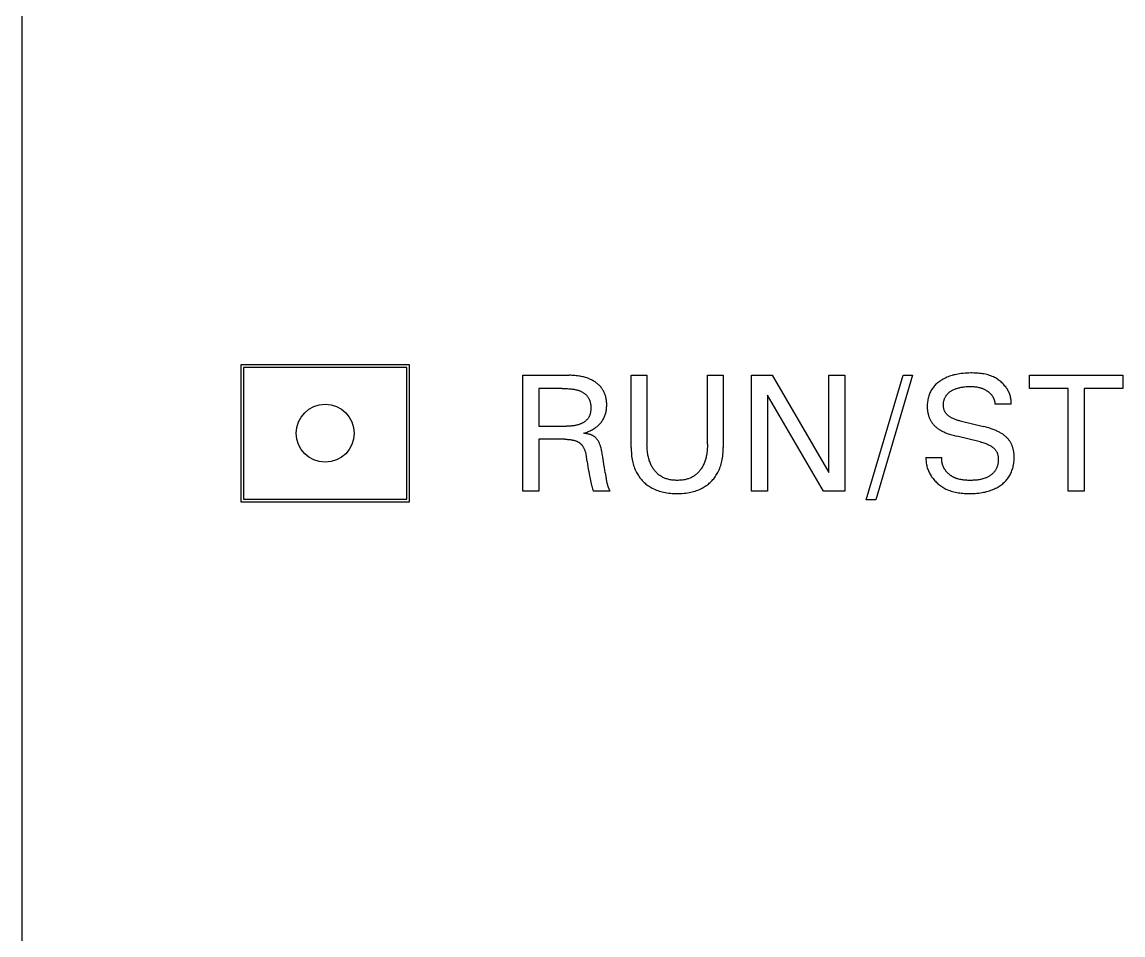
# Model space of a CAD drawing. Extents: x 0 to 420, y 0 to 297.
# Drawn here: x 158.8 to 179.68, y 199.18 to 216.51 of the extents above; entities that cross this region are included whole.
import ezdxf

# ---------------------------------------------------------------- set-up
doc = ezdxf.new("R2010")
doc.units = 0
doc.header["$LTSCALE"] = 23.1
doc.layers.add('10000_FRONT', color=7, linetype='CONTINUOUS')

msp = doc.modelspace()

# ---------------------------------------------------------------- linework, layer by layer
at = {"layer": '10000_FRONT', "color": 7, "linetype": 'CONTINUOUS'}
for p, q in [((158.8, 161), (158.8, 249)), ((162.95, 210), (162.95, 207.4)), ((166.15, 210), (162.95, 210)), ((163, 209.95), (163, 207.45)), ((166.1, 209.95), (163, 209.95)), ((166.1, 207.45), (166.1, 209.95)), ((166.15, 207.4), (166.15, 210)), ((168.3, 207.6), (168.3, 209.8)), ((168.3, 209.8), (169.176, 209.8)), ((169.203, 209.8), (169.176, 209.8)), ((169.231, 209.799), (169.203, 209.8)), ((169.258, 209.798), (169.231, 209.799)), ((169.285, 209.796), (169.258, 209.798)), ((169.312, 209.793), (169.285, 209.796)), ((169.339, 209.79), (169.312, 209.793)), ((169.366, 209.786), (169.339, 209.79)), ((169.387, 209.782), (169.366, 209.786)), ((169.408, 209.778), (169.387, 209.782)), ((169.429, 209.774), (169.408, 209.778)), ((169.449, 209.769), (169.429, 209.774)), ((169.47, 209.763), (169.449, 209.769)), ((169.49, 209.757), (169.47, 209.763)), ((169.51, 209.751), (169.49, 209.757)), ((169.53, 209.744), (169.51, 209.751)), ((169.549, 209.737), (169.53, 209.744)), ((169.566, 209.729), (169.549, 209.737)), ((169.584, 209.721), (169.566, 209.729)), ((169.602, 209.713), (169.584, 209.721)), ((169.619, 209.704), (169.602, 209.713)), ((169.636, 209.694), (169.619, 209.704)), ((169.653, 209.684), (169.636, 209.694)), ((169.669, 209.674), (169.653, 209.684)), ((169.683, 209.664), (169.669, 209.674)), ((169.696, 209.654), (169.683, 209.664)), ((170.353, 208.429), (170.353, 209.8)), ((170.353, 209.8), (170.654, 209.8)), ((170.654, 209.8), (170.654, 208.495)), ((171.8, 208.495), (171.8, 209.8)), ((171.8, 209.8), (172.1, 209.8)), ((172.1, 209.8), (172.1, 208.429)), ((172.639, 207.6), (172.639, 209.8)), ((172.639, 209.8), (173.031, 209.8)), ((173.031, 209.8), (174.105, 207.955)), ((174.105, 207.955), (174.105, 209.8)), ((174.105, 209.8), (174.404, 209.8)), ((174.404, 209.8), (174.404, 207.6)), ((174.814, 207.435), (175.514, 209.8)), ((175.692, 209.8), (174.992, 207.435)), ((175.514, 209.8), (175.692, 209.8)), ((176.177, 209.666), (176.16, 209.652)), ((176.194, 209.679), (176.177, 209.666)), ((176.212, 209.691), (176.194, 209.679)), ((176.23, 209.703), (176.212, 209.691)), ((176.252, 209.717), (176.23, 209.703)), ((176.274, 209.729), (176.252, 209.717)), ((176.297, 209.741), (176.274, 209.729)), ((176.32, 209.752), (176.297, 209.741)), ((176.343, 209.763), (176.32, 209.752)), ((176.367, 209.772), (176.343, 209.763)), ((176.391, 209.781), (176.367, 209.772)), ((176.417, 209.79), (176.391, 209.781)), ((176.444, 209.798), (176.417, 209.79)), ((176.47, 209.806), (176.444, 209.798)), ((176.497, 209.812), (176.47, 209.806)), ((176.525, 209.818), (176.497, 209.812)), ((176.552, 209.824), (176.525, 209.818)), ((176.579, 209.828), (176.552, 209.824)), ((176.615, 209.833), (176.579, 209.828)), ((176.651, 209.837), (176.615, 209.833)), ((176.687, 209.84), (176.651, 209.837)), ((176.723, 209.842), (176.687, 209.84)), ((176.76, 209.843), (176.723, 209.842)), ((176.796, 209.844), (176.76, 209.843)), ((176.824, 209.844), (176.796, 209.844)), ((176.852, 209.843), (176.824, 209.844)), ((176.879, 209.842), (176.852, 209.843)), ((176.907, 209.841), (176.879, 209.842)), ((176.935, 209.839), (176.907, 209.841)), ((176.963, 209.837), (176.935, 209.839)), ((176.99, 209.833), (176.963, 209.837)), ((177.018, 209.829), (176.99, 209.833)), ((177.045, 209.825), (177.018, 209.829)), ((177.072, 209.819), (177.045, 209.825)), ((177.099, 209.813), (177.072, 209.819)), ((177.125, 209.806), (177.099, 209.813)), ((177.152, 209.797), (177.125, 209.806)), ((177.178, 209.788), (177.152, 209.797)), ((177.203, 209.778), (177.178, 209.788)), ((177.223, 209.769), (177.203, 209.778)), ((177.242, 209.759), (177.223, 209.769)), ((177.261, 209.749), (177.242, 209.759)), ((177.28, 209.738), (177.261, 209.749)), ((177.299, 209.727), (177.28, 209.738)), ((177.317, 209.714), (177.299, 209.727)), ((177.335, 209.702), (177.317, 209.714)), ((177.352, 209.688), (177.335, 209.702)), ((177.369, 209.674), (177.352, 209.688)), ((177.385, 209.66), (177.369, 209.674)), ((177.401, 209.645), (177.385, 209.66)), ((177.906, 209.551), (177.906, 209.8)), ((177.906, 209.8), (179.682, 209.8)), ((179.682, 209.8), (179.682, 209.551)), ((168.601, 209.551), (168.601, 208.835)), ((169.045, 209.551), (168.601, 209.551)), ((169.045, 209.551), (169.071, 209.55)), ((169.071, 209.55), (169.096, 209.55)), ((169.096, 209.55), (169.122, 209.549)), ((169.122, 209.549), (169.147, 209.548)), ((169.147, 209.548), (169.173, 209.546)), ((169.173, 209.546), (169.198, 209.543)), ((169.198, 209.543), (169.216, 209.541)), ((169.216, 209.541), (169.234, 209.539)), ((169.234, 209.539), (169.252, 209.537)), ((169.252, 209.537), (169.27, 209.534)), ((169.27, 209.534), (169.288, 209.53)), ((169.288, 209.53), (169.306, 209.526)), ((169.306, 209.526), (169.323, 209.522)), ((169.323, 209.522), (169.336, 209.519)), ((169.336, 209.519), (169.348, 209.515)), ((169.348, 209.515), (169.36, 209.511)), ((169.36, 209.511), (169.372, 209.507)), ((169.372, 209.507), (169.384, 209.503)), ((169.384, 209.503), (169.396, 209.498)), ((169.396, 209.498), (169.408, 209.492)), ((169.408, 209.492), (169.419, 209.487)), ((169.419, 209.487), (169.429, 209.481)), ((169.429, 209.481), (169.439, 209.476)), ((169.439, 209.476), (169.448, 209.47)), ((169.448, 209.47), (169.457, 209.464)), ((169.457, 209.464), (169.466, 209.457)), ((169.466, 209.457), (169.475, 209.451)), ((169.475, 209.451), (169.483, 209.444)), ((169.71, 209.644), (169.696, 209.654)), ((169.723, 209.633), (169.71, 209.644)), ((169.735, 209.622), (169.723, 209.633)), ((169.747, 209.61), (169.735, 209.622)), ((169.759, 209.598), (169.747, 209.61)), ((169.771, 209.585), (169.759, 209.598)), ((169.782, 209.572), (169.771, 209.585)), ((169.792, 209.559), (169.782, 209.572)), ((169.802, 209.546), (169.792, 209.559)), ((169.811, 209.532), (169.802, 209.546)), ((169.819, 209.518), (169.811, 209.532)), ((169.828, 209.504), (169.819, 209.518)), ((169.835, 209.489), (169.828, 209.504)), ((169.842, 209.475), (169.835, 209.489)), ((169.849, 209.46), (169.842, 209.475)), ((169.855, 209.444), (169.849, 209.46)), ((176.013, 209.449), (176.005, 209.429)), ((176.021, 209.468), (176.013, 209.449)), ((176.03, 209.487), (176.021, 209.468)), ((176.04, 209.505), (176.03, 209.487)), ((176.05, 209.523), (176.04, 209.505)), ((176.061, 209.541), (176.05, 209.523)), ((176.073, 209.558), (176.061, 209.541)), ((176.085, 209.574), (176.073, 209.558)), ((176.099, 209.591), (176.085, 209.574)), ((176.113, 209.607), (176.099, 209.591)), ((176.129, 209.623), (176.113, 209.607)), ((176.144, 209.638), (176.129, 209.623)), ((176.16, 209.652), (176.144, 209.638)), ((176.352, 209.444), (176.36, 209.453)), ((176.36, 209.453), (176.369, 209.461)), ((176.369, 209.461), (176.378, 209.469)), ((176.378, 209.469), (176.387, 209.477)), ((176.387, 209.477), (176.397, 209.484)), ((176.397, 209.484), (176.407, 209.491)), ((176.407, 209.491), (176.417, 209.498)), ((176.417, 209.498), (176.427, 209.504)), ((176.427, 209.504), (176.438, 209.51)), ((176.438, 209.51), (176.448, 209.516)), ((176.448, 209.516), (176.462, 209.523)), ((176.462, 209.523), (176.476, 209.53)), ((176.476, 209.53), (176.49, 209.536)), ((176.49, 209.536), (176.504, 209.541)), ((176.504, 209.541), (176.518, 209.547)), ((176.518, 209.547), (176.533, 209.552)), ((176.533, 209.552), (176.547, 209.556)), ((176.547, 209.556), (176.563, 209.561)), ((176.563, 209.561), (176.58, 209.565)), ((176.58, 209.565), (176.596, 209.569)), ((176.596, 209.569), (176.613, 209.572)), ((176.613, 209.572), (176.63, 209.575)), ((176.63, 209.575), (176.646, 209.578)), ((176.646, 209.578), (176.663, 209.58)), ((176.663, 209.58), (176.685, 209.583)), ((176.685, 209.583), (176.707, 209.585)), ((176.707, 209.585), (176.729, 209.586)), ((176.729, 209.586), (176.752, 209.587)), ((176.752, 209.587), (176.774, 209.588)), ((176.774, 209.588), (176.796, 209.588)), ((176.796, 209.588), (176.815, 209.588)), ((176.815, 209.588), (176.834, 209.587)), ((176.834, 209.587), (176.852, 209.586)), ((176.852, 209.586), (176.871, 209.584)), ((176.871, 209.584), (176.89, 209.582)), ((176.89, 209.582), (176.909, 209.579)), ((176.909, 209.579), (176.929, 209.575)), ((176.929, 209.575), (176.95, 209.571)), ((176.95, 209.571), (176.96, 209.568)), ((176.96, 209.568), (176.97, 209.566)), ((176.97, 209.566), (176.98, 209.563)), ((176.98, 209.563), (176.99, 209.559)), ((176.99, 209.559), (177, 209.556)), ((177, 209.556), (177.009, 209.553)), ((177.009, 209.553), (177.019, 209.549)), ((177.019, 209.549), (177.028, 209.545)), ((177.028, 209.545), (177.037, 209.541)), ((177.037, 209.541), (177.046, 209.537)), ((177.046, 209.537), (177.055, 209.533)), ((177.055, 209.533), (177.064, 209.528)), ((177.064, 209.528), (177.073, 209.524)), ((177.073, 209.524), (177.081, 209.519)), ((177.081, 209.519), (177.09, 209.514)), ((177.09, 209.514), (177.098, 209.508)), ((177.098, 209.508), (177.105, 209.504)), ((177.105, 209.504), (177.112, 209.499)), ((177.112, 209.499), (177.119, 209.494)), ((177.119, 209.494), (177.126, 209.49)), ((177.126, 209.49), (177.132, 209.484)), ((177.132, 209.484), (177.139, 209.479)), ((177.139, 209.479), (177.145, 209.474)), ((177.145, 209.474), (177.151, 209.468)), ((177.151, 209.468), (177.157, 209.463)), ((177.157, 209.463), (177.163, 209.457)), ((177.163, 209.457), (177.169, 209.451)), ((177.169, 209.451), (177.175, 209.445)), ((177.416, 209.629), (177.401, 209.645)), ((177.43, 209.613), (177.416, 209.629)), ((177.444, 209.597), (177.43, 209.613)), ((177.458, 209.58), (177.444, 209.597)), ((177.469, 209.565), (177.458, 209.58)), ((177.479, 209.55), (177.469, 209.565)), ((177.489, 209.534), (177.479, 209.55)), ((177.498, 209.518), (177.489, 209.534)), ((177.506, 209.502), (177.498, 209.518)), ((177.514, 209.486), (177.506, 209.502)), ((177.522, 209.469), (177.514, 209.486)), ((177.529, 209.452), (177.522, 209.469)), ((177.535, 209.435), (177.529, 209.452)), ((178.644, 209.551), (177.906, 209.551)), ((178.644, 207.6), (178.644, 209.551)), ((178.945, 209.551), (178.945, 207.6)), ((179.682, 209.551), (178.945, 209.551)), ((169.483, 209.444), (169.491, 209.436)), ((169.491, 209.436), (169.499, 209.429)), ((169.499, 209.429), (169.507, 209.421)), ((169.507, 209.421), (169.514, 209.412)), ((169.514, 209.412), (169.521, 209.404)), ((169.521, 209.404), (169.527, 209.395)), ((169.527, 209.395), (169.533, 209.386)), ((169.533, 209.386), (169.539, 209.377)), ((169.539, 209.377), (169.545, 209.368)), ((169.545, 209.368), (169.55, 209.358)), ((169.55, 209.358), (169.555, 209.349)), ((169.555, 209.349), (169.559, 209.339)), ((169.559, 209.339), (169.563, 209.329)), ((169.563, 209.329), (169.567, 209.319)), ((169.567, 209.319), (169.571, 209.309)), ((169.571, 209.309), (169.574, 209.297)), ((169.574, 209.297), (169.577, 209.285)), ((169.577, 209.285), (169.58, 209.273)), ((169.58, 209.273), (169.583, 209.261)), ((169.583, 209.261), (169.585, 209.249)), ((169.585, 209.249), (169.586, 209.237)), ((169.861, 209.429), (169.855, 209.444)), ((169.866, 209.413), (169.861, 209.429)), ((169.871, 209.396), (169.866, 209.413)), ((169.875, 209.378), (169.871, 209.396)), ((169.879, 209.361), (169.875, 209.378)), ((169.882, 209.343), (169.879, 209.361)), ((169.885, 209.325), (169.882, 209.343)), ((169.887, 209.308), (169.885, 209.325)), ((169.888, 209.29), (169.887, 209.308)), ((169.89, 209.272), (169.888, 209.29)), ((169.89, 209.254), (169.89, 209.272)), ((169.89, 209.236), (169.89, 209.254)), ((172.939, 209.424), (172.939, 207.6)), ((174, 207.6), (172.939, 209.424)), ((175.971, 209.254), (175.97, 209.232)), ((175.972, 209.277), (175.971, 209.254)), ((175.975, 209.299), (175.972, 209.277)), ((175.978, 209.322), (175.975, 209.299)), ((175.982, 209.344), (175.978, 209.322)), ((175.987, 209.366), (175.982, 209.344)), ((175.992, 209.388), (175.987, 209.366)), ((175.999, 209.41), (175.992, 209.388)), ((176.005, 209.429), (175.999, 209.41)), ((176.275, 209.253), (176.276, 209.264)), ((176.275, 209.242), (176.275, 209.253)), ((176.275, 209.231), (176.275, 209.242)), ((176.276, 209.264), (176.277, 209.275)), ((176.277, 209.275), (176.278, 209.286)), ((176.278, 209.286), (176.28, 209.297)), ((176.28, 209.297), (176.282, 209.307)), ((176.282, 209.307), (176.285, 209.318)), ((176.285, 209.318), (176.288, 209.328)), ((176.288, 209.328), (176.291, 209.339)), ((176.291, 209.339), (176.294, 209.349)), ((176.294, 209.349), (176.299, 209.36)), ((176.299, 209.36), (176.303, 209.37)), ((176.303, 209.37), (176.308, 209.38)), ((176.308, 209.38), (176.313, 209.39)), ((176.313, 209.39), (176.319, 209.4)), ((176.319, 209.4), (176.325, 209.409)), ((176.325, 209.409), (176.331, 209.418)), ((176.331, 209.418), (176.338, 209.427)), ((176.338, 209.427), (176.345, 209.436)), ((176.345, 209.436), (176.352, 209.444)), ((177.175, 209.445), (177.18, 209.439)), ((177.18, 209.439), (177.185, 209.433)), ((177.185, 209.433), (177.19, 209.427)), ((177.19, 209.427), (177.195, 209.42)), ((177.195, 209.42), (177.199, 209.414)), ((177.199, 209.414), (177.203, 209.408)), ((177.203, 209.408), (177.208, 209.401)), ((177.208, 209.401), (177.212, 209.394)), ((177.212, 209.394), (177.216, 209.388)), ((177.216, 209.388), (177.219, 209.381)), ((177.219, 209.381), (177.223, 209.374)), ((177.223, 209.374), (177.226, 209.367)), ((177.226, 209.367), (177.229, 209.36)), ((177.229, 209.36), (177.232, 209.353)), ((177.232, 209.353), (177.235, 209.345)), ((177.235, 209.345), (177.237, 209.338)), ((177.237, 209.338), (177.24, 209.331)), ((177.24, 209.331), (177.242, 209.324)), ((177.242, 209.324), (177.244, 209.317)), ((177.244, 209.317), (177.246, 209.309)), ((177.246, 209.309), (177.248, 209.302)), ((177.248, 209.302), (177.249, 209.295)), ((177.249, 209.295), (177.251, 209.287)), ((177.251, 209.287), (177.252, 209.28)), ((177.252, 209.28), (177.253, 209.272)), ((177.253, 209.272), (177.253, 209.265)), ((177.253, 209.265), (177.254, 209.257)), ((177.254, 209.257), (177.254, 209.25)), ((177.56, 209.25), (177.254, 209.25)), ((177.541, 209.418), (177.535, 209.435)), ((177.546, 209.4), (177.541, 209.418)), ((177.55, 209.382), (177.546, 209.4)), ((177.554, 209.364), (177.55, 209.382)), ((177.557, 209.345), (177.554, 209.364)), ((177.559, 209.326), (177.557, 209.345)), ((177.56, 209.308), (177.559, 209.326)), ((177.561, 209.288), (177.56, 209.308)), ((177.56, 209.25), (177.561, 209.269)), ((177.561, 209.269), (177.561, 209.288)), ((169.563, 209.034), (169.559, 209.024)), ((169.567, 209.044), (169.563, 209.034)), ((169.571, 209.054), (169.567, 209.044)), ((169.574, 209.065), (169.571, 209.054)), ((169.577, 209.075), (169.574, 209.065)), ((169.58, 209.086), (169.577, 209.075)), ((169.582, 209.097), (169.58, 209.086)), ((169.584, 209.108), (169.582, 209.097)), ((169.585, 209.119), (169.584, 209.108)), ((169.587, 209.13), (169.585, 209.119)), ((169.586, 209.237), (169.588, 209.224)), ((169.588, 209.141), (169.587, 209.13)), ((169.588, 209.224), (169.589, 209.212)), ((169.589, 209.153), (169.588, 209.141)), ((169.589, 209.212), (169.589, 209.2)), ((169.589, 209.2), (169.589, 209.187)), ((169.589, 209.187), (169.589, 209.175)), ((169.589, 209.175), (169.589, 209.164)), ((169.589, 209.164), (169.589, 209.153)), ((169.85, 209.019), (169.857, 209.036)), ((169.857, 209.036), (169.862, 209.052)), ((169.862, 209.052), (169.868, 209.069)), ((169.868, 209.069), (169.873, 209.087)), ((169.873, 209.087), (169.877, 209.105)), ((169.877, 209.105), (169.881, 209.123)), ((169.881, 209.123), (169.884, 209.142)), ((169.884, 209.142), (169.886, 209.161)), ((169.886, 209.161), (169.888, 209.179)), ((169.888, 209.179), (169.889, 209.198)), ((169.889, 209.198), (169.89, 209.217)), ((169.89, 209.217), (169.89, 209.236)), ((175.97, 209.232), (175.97, 209.209)), ((175.97, 209.209), (175.97, 209.194)), ((175.97, 209.194), (175.97, 209.178)), ((175.97, 209.178), (175.971, 209.163)), ((175.971, 209.163), (175.972, 209.147)), ((175.972, 209.147), (175.974, 209.132)), ((175.974, 209.132), (175.976, 209.116)), ((175.976, 209.116), (175.978, 209.101)), ((175.978, 209.101), (175.981, 209.086)), ((175.981, 209.086), (175.984, 209.071)), ((175.984, 209.071), (175.988, 209.056)), ((175.988, 209.056), (175.991, 209.043)), ((175.991, 209.043), (175.995, 209.031)), ((175.995, 209.031), (175.999, 209.019)), ((176.276, 209.22), (176.275, 209.231)), ((176.276, 209.21), (176.276, 209.22)), ((176.278, 209.199), (176.276, 209.21)), ((176.279, 209.188), (176.278, 209.199)), ((176.281, 209.178), (176.279, 209.188)), ((176.283, 209.168), (176.281, 209.178)), ((176.286, 209.157), (176.283, 209.168)), ((176.289, 209.147), (176.286, 209.157)), ((176.293, 209.137), (176.289, 209.147)), ((176.296, 209.127), (176.293, 209.137)), ((176.301, 209.118), (176.296, 209.127)), ((176.305, 209.109), (176.301, 209.118)), ((176.311, 209.099), (176.305, 209.109)), ((176.316, 209.091), (176.311, 209.099)), ((176.322, 209.082), (176.316, 209.091)), ((176.328, 209.074), (176.322, 209.082)), ((176.335, 209.066), (176.328, 209.074)), ((176.342, 209.058), (176.335, 209.066)), ((176.349, 209.051), (176.342, 209.058)), ((176.357, 209.044), (176.349, 209.051)), ((176.365, 209.037), (176.357, 209.044)), ((176.373, 209.03), (176.365, 209.037)), ((176.381, 209.024), (176.373, 209.03)), ((168.601, 208.835), (169.125, 208.835)), ((169.141, 208.835), (169.125, 208.835)), ((169.157, 208.835), (169.141, 208.835)), ((169.174, 208.836), (169.157, 208.835)), ((169.19, 208.836), (169.174, 208.836)), ((169.207, 208.837), (169.19, 208.836)), ((169.223, 208.838), (169.207, 208.837)), ((169.239, 208.84), (169.223, 208.838)), ((169.255, 208.842), (169.239, 208.84)), ((169.272, 208.844), (169.255, 208.842)), ((169.288, 208.847), (169.272, 208.844)), ((169.304, 208.85), (169.288, 208.847)), ((169.32, 208.853), (169.304, 208.85)), ((169.336, 208.857), (169.32, 208.853)), ((169.352, 208.862), (169.336, 208.857)), ((169.367, 208.867), (169.352, 208.862)), ((169.383, 208.873), (169.367, 208.867)), ((169.393, 208.877), (169.383, 208.873)), ((169.403, 208.881), (169.393, 208.877)), ((169.413, 208.886), (169.403, 208.881)), ((169.423, 208.89), (169.413, 208.886)), ((169.433, 208.895), (169.423, 208.89)), ((169.442, 208.901), (169.433, 208.895)), ((169.452, 208.906), (169.442, 208.901)), ((169.461, 208.912), (169.452, 208.906)), ((169.47, 208.918), (169.461, 208.912)), ((169.478, 208.925), (169.47, 208.918)), ((169.487, 208.932), (169.478, 208.925)), ((169.495, 208.939), (169.487, 208.932)), ((169.503, 208.946), (169.495, 208.939)), ((169.511, 208.953), (169.503, 208.946)), ((169.518, 208.961), (169.511, 208.953)), ((169.525, 208.969), (169.518, 208.961)), ((169.532, 208.977), (169.525, 208.969)), ((169.538, 208.986), (169.532, 208.977)), ((169.544, 208.995), (169.538, 208.986)), ((169.549, 209.004), (169.544, 208.995)), ((169.554, 209.014), (169.549, 209.004)), ((169.559, 209.024), (169.554, 209.014)), ((169.686, 208.813), (169.7, 208.824)), ((169.7, 208.824), (169.714, 208.836)), ((169.714, 208.836), (169.728, 208.847)), ((169.728, 208.847), (169.741, 208.86)), ((169.741, 208.86), (169.754, 208.873)), ((169.754, 208.873), (169.766, 208.886)), ((169.766, 208.886), (169.778, 208.899)), ((169.778, 208.899), (169.789, 208.913)), ((169.789, 208.913), (169.8, 208.928)), ((169.8, 208.928), (169.809, 208.942)), ((169.809, 208.942), (169.819, 208.957)), ((169.819, 208.957), (169.827, 208.972)), ((169.827, 208.972), (169.836, 208.988)), ((169.836, 208.988), (169.843, 209.003)), ((169.843, 209.003), (169.85, 209.019)), ((175.999, 209.019), (176.003, 209.007)), ((176.003, 209.007), (176.007, 208.995)), ((176.007, 208.995), (176.012, 208.983)), ((176.012, 208.983), (176.018, 208.971)), ((176.018, 208.971), (176.023, 208.959)), ((176.023, 208.959), (176.029, 208.948)), ((176.029, 208.948), (176.035, 208.937)), ((176.035, 208.937), (176.042, 208.926)), ((176.042, 208.926), (176.048, 208.915)), ((176.048, 208.915), (176.056, 208.904)), ((176.056, 208.904), (176.063, 208.894)), ((176.063, 208.894), (176.071, 208.884)), ((176.071, 208.884), (176.079, 208.874)), ((176.079, 208.874), (176.087, 208.864)), ((176.087, 208.864), (176.095, 208.855)), ((176.095, 208.855), (176.104, 208.845)), ((176.104, 208.845), (176.113, 208.836)), ((176.113, 208.836), (176.122, 208.828)), ((176.122, 208.828), (176.132, 208.819)), ((176.39, 209.017), (176.381, 209.024)), ((176.399, 209.011), (176.39, 209.017)), ((176.408, 209.006), (176.399, 209.011)), ((176.417, 209), (176.408, 209.006)), ((176.43, 208.992), (176.417, 209)), ((176.444, 208.985), (176.43, 208.992)), ((176.459, 208.978), (176.444, 208.985)), ((176.473, 208.972), (176.459, 208.978)), ((176.488, 208.965), (176.473, 208.972)), ((176.503, 208.96), (176.488, 208.965)), ((176.517, 208.955), (176.503, 208.96)), ((176.532, 208.95), (176.517, 208.955)), ((176.548, 208.945), (176.532, 208.95)), ((176.563, 208.941), (176.548, 208.945)), ((176.578, 208.937), (176.563, 208.941)), ((176.593, 208.933), (176.578, 208.937)), ((176.593, 208.933), (177.036, 208.827)), ((177.06, 208.821), (177.036, 208.827)), ((177.085, 208.815), (177.06, 208.821)), ((169.455, 208.701), (169.477, 208.707)), ((169.473, 208.698), (169.455, 208.701)), ((169.491, 208.696), (169.473, 208.698)), ((169.477, 208.707), (169.498, 208.715)), ((169.509, 208.692), (169.491, 208.696)), ((169.498, 208.715), (169.519, 208.722)), ((169.527, 208.689), (169.509, 208.692)), ((169.519, 208.722), (169.54, 208.731)), ((169.545, 208.685), (169.527, 208.689)), ((169.54, 208.731), (169.56, 208.739)), ((169.557, 208.681), (169.545, 208.685)), ((169.569, 208.678), (169.557, 208.681)), ((169.56, 208.739), (169.579, 208.748)), ((169.581, 208.674), (169.569, 208.678)), ((169.579, 208.748), (169.598, 208.758)), ((169.593, 208.669), (169.581, 208.674)), ((169.605, 208.664), (169.593, 208.669)), ((169.598, 208.758), (169.617, 208.768)), ((169.617, 208.659), (169.605, 208.664)), ((169.617, 208.768), (169.635, 208.778)), ((169.625, 208.655), (169.617, 208.659)), ((169.633, 208.651), (169.625, 208.655)), ((169.642, 208.646), (169.633, 208.651)), ((169.635, 208.778), (169.652, 208.789)), ((169.65, 208.641), (169.642, 208.646)), ((169.657, 208.636), (169.65, 208.641)), ((169.652, 208.789), (169.669, 208.801)), ((169.665, 208.63), (169.657, 208.636)), ((169.672, 208.624), (169.665, 208.63)), ((169.669, 208.801), (169.686, 208.813)), ((169.679, 208.618), (169.672, 208.624)), ((169.686, 208.611), (169.679, 208.618)), ((169.693, 208.604), (169.686, 208.611)), ((176.132, 208.819), (176.142, 208.81)), ((176.142, 208.81), (176.153, 208.802)), ((176.153, 208.802), (176.164, 208.794)), ((176.164, 208.794), (176.175, 208.786)), ((176.175, 208.786), (176.187, 208.778)), ((176.187, 208.778), (176.198, 208.771)), ((176.198, 208.771), (176.21, 208.763)), ((176.21, 208.763), (176.222, 208.757)), ((176.222, 208.757), (176.234, 208.75)), ((176.234, 208.75), (176.25, 208.741)), ((176.25, 208.741), (176.266, 208.733)), ((176.266, 208.733), (176.282, 208.725)), ((176.282, 208.725), (176.299, 208.718)), ((176.299, 208.718), (176.315, 208.711)), ((176.315, 208.711), (176.332, 208.704)), ((176.332, 208.704), (176.349, 208.697)), ((176.349, 208.697), (176.366, 208.691)), ((176.366, 208.691), (176.389, 208.683)), ((176.389, 208.683), (176.412, 208.675)), ((176.412, 208.675), (176.435, 208.668)), ((176.435, 208.668), (176.458, 208.661)), ((176.458, 208.661), (176.481, 208.655)), ((176.481, 208.655), (176.504, 208.649)), ((176.504, 208.649), (176.528, 208.643)), ((176.971, 208.537), (176.528, 208.643)), ((177.109, 208.808), (177.085, 208.815)), ((177.133, 208.801), (177.109, 208.808)), ((177.157, 208.794), (177.133, 208.801)), ((177.181, 208.786), (177.157, 208.794)), ((177.204, 208.778), (177.181, 208.786)), ((177.222, 208.772), (177.204, 208.778)), ((177.239, 208.765), (177.222, 208.772)), ((177.257, 208.758), (177.239, 208.765)), ((177.274, 208.751), (177.257, 208.758)), ((177.291, 208.743), (177.274, 208.751)), ((177.308, 208.735), (177.291, 208.743)), ((177.324, 208.727), (177.308, 208.735)), ((177.341, 208.718), (177.324, 208.727)), ((177.353, 208.711), (177.341, 208.718)), ((177.366, 208.704), (177.353, 208.711)), ((177.378, 208.697), (177.366, 208.704)), ((177.389, 208.69), (177.378, 208.697)), ((177.401, 208.682), (177.389, 208.69)), ((177.413, 208.674), (177.401, 208.682)), ((177.424, 208.665), (177.413, 208.674)), ((177.435, 208.657), (177.424, 208.665)), ((177.446, 208.648), (177.435, 208.657)), ((177.456, 208.639), (177.446, 208.648)), ((177.466, 208.63), (177.456, 208.639)), ((177.475, 208.621), (177.466, 208.63)), ((177.485, 208.612), (177.475, 208.621)), ((177.494, 208.602), (177.485, 208.612)), ((168.601, 208.585), (168.601, 207.6)), ((169.097, 208.585), (168.601, 208.585)), ((169.097, 208.585), (169.11, 208.585)), ((169.11, 208.585), (169.123, 208.585)), ((169.123, 208.585), (169.135, 208.585)), ((169.135, 208.585), (169.148, 208.584)), ((169.148, 208.584), (169.161, 208.583)), ((169.161, 208.583), (169.174, 208.582)), ((169.174, 208.582), (169.187, 208.581)), ((169.187, 208.581), (169.2, 208.579)), ((169.2, 208.579), (169.213, 208.578)), ((169.213, 208.578), (169.223, 208.576)), ((169.223, 208.576), (169.234, 208.574)), ((169.234, 208.574), (169.244, 208.572)), ((169.244, 208.572), (169.255, 208.57)), ((169.255, 208.57), (169.266, 208.567)), ((169.266, 208.567), (169.276, 208.564)), ((169.276, 208.564), (169.286, 208.561)), ((169.286, 208.561), (169.297, 208.558)), ((169.297, 208.558), (169.307, 208.554)), ((169.307, 208.554), (169.314, 208.551)), ((169.314, 208.551), (169.322, 208.548)), ((169.322, 208.548), (169.33, 208.545)), ((169.33, 208.545), (169.337, 208.541)), ((169.337, 208.541), (169.344, 208.537)), ((169.344, 208.537), (169.352, 208.533)), ((169.352, 208.533), (169.359, 208.529)), ((169.359, 208.529), (169.366, 208.525)), ((169.366, 208.525), (169.372, 208.52)), ((169.372, 208.52), (169.379, 208.515)), ((169.379, 208.515), (169.385, 208.51)), ((169.385, 208.51), (169.391, 208.505)), ((169.391, 208.505), (169.396, 208.5)), ((169.396, 208.5), (169.402, 208.495)), ((169.402, 208.495), (169.407, 208.489)), ((169.407, 208.489), (169.412, 208.484)), ((169.412, 208.484), (169.417, 208.478)), ((169.417, 208.478), (169.422, 208.472)), ((169.422, 208.472), (169.427, 208.466)), ((169.427, 208.466), (169.431, 208.459)), ((169.431, 208.459), (169.436, 208.453)), ((169.436, 208.453), (169.441, 208.445)), ((169.441, 208.445), (169.446, 208.437)), ((169.446, 208.437), (169.451, 208.428)), ((169.451, 208.428), (169.455, 208.42)), ((169.455, 208.42), (169.459, 208.411)), ((169.459, 208.411), (169.463, 208.402)), ((169.699, 208.597), (169.693, 208.604)), ((169.705, 208.589), (169.699, 208.597)), ((169.711, 208.582), (169.705, 208.589)), ((169.717, 208.574), (169.711, 208.582)), ((169.722, 208.565), (169.717, 208.574)), ((169.727, 208.557), (169.722, 208.565)), ((169.732, 208.549), (169.727, 208.557)), ((169.739, 208.537), (169.732, 208.549)), ((169.745, 208.525), (169.739, 208.537)), ((169.751, 208.512), (169.745, 208.525)), ((169.756, 208.5), (169.751, 208.512)), ((169.761, 208.487), (169.756, 208.5)), ((169.766, 208.475), (169.761, 208.487)), ((169.77, 208.462), (169.766, 208.475)), ((169.774, 208.449), (169.77, 208.462)), ((169.778, 208.436), (169.774, 208.449)), ((169.784, 208.415), (169.778, 208.436)), ((169.789, 208.394), (169.784, 208.415)), ((170.353, 208.429), (170.354, 208.397)), ((170.655, 208.468), (170.654, 208.495)), ((170.655, 208.441), (170.655, 208.468)), ((170.657, 208.413), (170.655, 208.441)), ((170.659, 208.386), (170.657, 208.413)), ((171.798, 208.413), (171.796, 208.386)), ((171.799, 208.44), (171.798, 208.413)), ((171.8, 208.468), (171.799, 208.44)), ((171.8, 208.495), (171.8, 208.468)), ((172.099, 208.397), (172.1, 208.429)), ((176.971, 208.537), (176.989, 208.533)), ((176.989, 208.533), (177.007, 208.528)), ((177.007, 208.528), (177.025, 208.523)), ((177.025, 208.523), (177.043, 208.517)), ((177.043, 208.517), (177.06, 208.511)), ((177.06, 208.511), (177.078, 208.505)), ((177.078, 208.505), (177.095, 208.498)), ((177.095, 208.498), (177.112, 208.491)), ((177.112, 208.491), (177.129, 208.483)), ((177.129, 208.483), (177.146, 208.475)), ((177.146, 208.475), (177.163, 208.466)), ((177.163, 208.466), (177.173, 208.459)), ((177.173, 208.459), (177.184, 208.453)), ((177.184, 208.453), (177.194, 208.446)), ((177.194, 208.446), (177.204, 208.439)), ((177.204, 208.439), (177.214, 208.432)), ((177.214, 208.432), (177.223, 208.424)), ((177.223, 208.424), (177.232, 208.416)), ((177.232, 208.416), (177.241, 208.408)), ((177.241, 208.408), (177.249, 208.399)), ((177.502, 208.592), (177.494, 208.602)), ((177.511, 208.582), (177.502, 208.592)), ((177.519, 208.571), (177.511, 208.582)), ((177.527, 208.561), (177.519, 208.571)), ((177.534, 208.55), (177.527, 208.561)), ((177.541, 208.539), (177.534, 208.55)), ((177.548, 208.528), (177.541, 208.539)), ((177.555, 208.516), (177.548, 208.528)), ((177.561, 208.505), (177.555, 208.516)), ((177.567, 208.493), (177.561, 208.505)), ((177.572, 208.481), (177.567, 208.493)), ((177.578, 208.469), (177.572, 208.481)), ((177.583, 208.456), (177.578, 208.469)), ((177.587, 208.444), (177.583, 208.456)), ((177.591, 208.431), (177.587, 208.444)), ((177.595, 208.419), (177.591, 208.431)), ((177.599, 208.406), (177.595, 208.419)), ((177.602, 208.392), (177.599, 208.406)), ((169.463, 208.402), (169.467, 208.393)), ((169.467, 208.393), (169.471, 208.384)), ((169.471, 208.384), (169.474, 208.375)), ((169.474, 208.375), (169.477, 208.366)), ((169.477, 208.366), (169.481, 208.354)), ((169.481, 208.354), (169.485, 208.342)), ((169.485, 208.342), (169.488, 208.33)), ((169.488, 208.33), (169.492, 208.317)), ((169.492, 208.317), (169.494, 208.305)), ((169.494, 208.305), (169.497, 208.292)), ((169.497, 208.292), (169.499, 208.28)), ((169.499, 208.28), (169.502, 208.267)), ((169.502, 208.267), (169.504, 208.255)), ((169.518, 208.163), (169.504, 208.255)), ((169.794, 208.372), (169.789, 208.394)), ((169.798, 208.351), (169.794, 208.372)), ((169.802, 208.329), (169.798, 208.351)), ((169.806, 208.308), (169.802, 208.329)), ((169.809, 208.286), (169.806, 208.308)), ((169.816, 208.245), (169.809, 208.286)), ((169.828, 208.162), (169.816, 208.245)), ((170.354, 208.397), (170.355, 208.365)), ((170.355, 208.365), (170.357, 208.333)), ((170.357, 208.333), (170.359, 208.301)), ((170.359, 208.301), (170.363, 208.268)), ((170.363, 208.268), (170.367, 208.236)), ((170.367, 208.236), (170.373, 208.205)), ((170.373, 208.205), (170.379, 208.173)), ((170.661, 208.359), (170.659, 208.386)), ((170.665, 208.332), (170.661, 208.359)), ((170.669, 208.305), (170.665, 208.332)), ((170.673, 208.285), (170.669, 208.305)), ((170.677, 208.264), (170.673, 208.285)), ((170.681, 208.244), (170.677, 208.264)), ((170.686, 208.223), (170.681, 208.244)), ((170.692, 208.203), (170.686, 208.223)), ((170.698, 208.183), (170.692, 208.203)), ((171.763, 208.202), (171.757, 208.182)), ((171.769, 208.223), (171.763, 208.202)), ((171.774, 208.243), (171.769, 208.223)), ((171.778, 208.263), (171.774, 208.243)), ((171.782, 208.284), (171.778, 208.263)), ((171.786, 208.305), (171.782, 208.284)), ((171.79, 208.332), (171.786, 208.305)), ((171.793, 208.359), (171.79, 208.332)), ((171.796, 208.386), (171.793, 208.359)), ((172.074, 208.173), (172.081, 208.205)), ((172.081, 208.205), (172.086, 208.236)), ((172.086, 208.236), (172.09, 208.268)), ((172.09, 208.268), (172.094, 208.301)), ((172.094, 208.301), (172.096, 208.333)), ((172.096, 208.333), (172.098, 208.365)), ((172.098, 208.365), (172.099, 208.397)), ((175.945, 208.238), (175.944, 208.216)), ((175.944, 208.216), (175.945, 208.194)), ((175.945, 208.238), (176.247, 208.238)), ((175.945, 208.194), (175.946, 208.173)), ((176.245, 208.211), (176.246, 208.22)), ((176.245, 208.202), (176.245, 208.211)), ((176.245, 208.194), (176.245, 208.202)), ((176.246, 208.185), (176.245, 208.194)), ((176.246, 208.229), (176.247, 208.238)), ((176.246, 208.22), (176.246, 208.229)), ((177.249, 208.399), (177.257, 208.39)), ((177.257, 208.39), (177.265, 208.381)), ((177.265, 208.381), (177.272, 208.371)), ((177.272, 208.371), (177.278, 208.361)), ((177.278, 208.361), (177.284, 208.352)), ((177.284, 208.352), (177.289, 208.342)), ((177.289, 208.342), (177.293, 208.332)), ((177.293, 208.332), (177.297, 208.322)), ((177.297, 208.322), (177.301, 208.311)), ((177.301, 208.311), (177.304, 208.301)), ((177.304, 208.301), (177.307, 208.29)), ((177.307, 208.29), (177.31, 208.279)), ((177.31, 208.279), (177.312, 208.268)), ((177.312, 208.268), (177.313, 208.257)), ((177.313, 208.257), (177.315, 208.246)), ((177.315, 208.246), (177.316, 208.235)), ((177.316, 208.235), (177.317, 208.224)), ((177.317, 208.224), (177.317, 208.211)), ((177.317, 208.211), (177.317, 208.198)), ((177.317, 208.198), (177.317, 208.185)), ((177.605, 208.378), (177.602, 208.392)), ((177.608, 208.365), (177.605, 208.378)), ((177.61, 208.351), (177.608, 208.365)), ((177.612, 208.337), (177.61, 208.351)), ((177.614, 208.323), (177.612, 208.337)), ((177.615, 208.309), (177.614, 208.323)), ((177.616, 208.295), (177.615, 208.309)), ((177.615, 208.176), (177.617, 208.2)), ((177.617, 208.28), (177.616, 208.295)), ((177.618, 208.249), (177.617, 208.28)), ((177.617, 208.2), (177.618, 208.224)), ((177.618, 208.224), (177.618, 208.249)), ((169.518, 208.163), (169.525, 208.116)), ((169.525, 208.116), (169.533, 208.068)), ((169.533, 208.068), (169.54, 208.021)), ((169.54, 208.021), (169.548, 207.974)), ((169.836, 208.106), (169.828, 208.162)), ((169.845, 208.05), (169.836, 208.106)), ((169.854, 207.999), (169.845, 208.05)), ((169.862, 207.949), (169.854, 207.999)), ((170.379, 208.173), (170.385, 208.145)), ((170.385, 208.145), (170.393, 208.117)), ((170.393, 208.117), (170.401, 208.09)), ((170.401, 208.09), (170.41, 208.063)), ((170.41, 208.063), (170.42, 208.036)), ((170.42, 208.036), (170.43, 208.009)), ((170.43, 208.009), (170.442, 207.983)), ((170.705, 208.163), (170.698, 208.183)), ((170.713, 208.144), (170.705, 208.163)), ((170.72, 208.126), (170.713, 208.144)), ((170.728, 208.109), (170.72, 208.126)), ((170.736, 208.091), (170.728, 208.109)), ((170.745, 208.075), (170.736, 208.091)), ((170.754, 208.058), (170.745, 208.075)), ((170.764, 208.042), (170.754, 208.058)), ((170.774, 208.026), (170.764, 208.042)), ((170.785, 208.01), (170.774, 208.026)), ((170.795, 207.997), (170.785, 208.01)), ((170.805, 207.984), (170.795, 207.997)), ((171.661, 207.997), (171.651, 207.984)), ((171.671, 208.01), (171.661, 207.997)), ((171.682, 208.026), (171.671, 208.01)), ((171.692, 208.041), (171.682, 208.026)), ((171.702, 208.058), (171.692, 208.041)), ((171.711, 208.074), (171.702, 208.058)), ((171.72, 208.091), (171.711, 208.074)), ((171.728, 208.108), (171.72, 208.091)), ((171.736, 208.125), (171.728, 208.108)), ((171.743, 208.143), (171.736, 208.125)), ((171.75, 208.163), (171.743, 208.143)), ((171.757, 208.182), (171.75, 208.163)), ((172.011, 207.983), (172.023, 208.009)), ((172.023, 208.009), (172.034, 208.036)), ((172.034, 208.036), (172.044, 208.063)), ((172.044, 208.063), (172.053, 208.09)), ((172.053, 208.09), (172.061, 208.117)), ((172.061, 208.117), (172.068, 208.145)), ((172.068, 208.145), (172.074, 208.173)), ((175.946, 208.173), (175.948, 208.151)), ((175.948, 208.151), (175.951, 208.13)), ((175.951, 208.13), (175.955, 208.109)), ((175.955, 208.109), (175.959, 208.088)), ((175.959, 208.088), (175.964, 208.067)), ((175.964, 208.067), (175.97, 208.047)), ((175.97, 208.047), (175.977, 208.027)), ((175.977, 208.027), (175.984, 208.007)), ((175.984, 208.007), (175.992, 207.988)), ((175.992, 207.988), (176.001, 207.968)), ((176.246, 208.177), (176.246, 208.185)), ((176.247, 208.168), (176.246, 208.177)), ((176.248, 208.16), (176.247, 208.168)), ((176.249, 208.151), (176.248, 208.16)), ((176.251, 208.143), (176.249, 208.151)), ((176.252, 208.134), (176.251, 208.143)), ((176.254, 208.126), (176.252, 208.134)), ((176.256, 208.118), (176.254, 208.126)), ((176.258, 208.11), (176.256, 208.118)), ((176.261, 208.102), (176.258, 208.11)), ((176.263, 208.094), (176.261, 208.102)), ((176.266, 208.086), (176.263, 208.094)), ((176.269, 208.078), (176.266, 208.086)), ((176.272, 208.071), (176.269, 208.078)), ((176.276, 208.063), (176.272, 208.071)), ((176.279, 208.055), (176.276, 208.063)), ((176.283, 208.048), (176.279, 208.055)), ((176.287, 208.04), (176.283, 208.048)), ((176.291, 208.033), (176.287, 208.04)), ((176.295, 208.026), (176.291, 208.033)), ((176.299, 208.019), (176.295, 208.026)), ((176.304, 208.012), (176.299, 208.019)), ((176.309, 208.005), (176.304, 208.012)), ((176.313, 207.998), (176.309, 208.005)), ((176.319, 207.99), (176.313, 207.998)), ((176.325, 207.983), (176.319, 207.99)), ((177.257, 207.992), (177.25, 207.981)), ((177.264, 208.002), (177.257, 207.992)), ((177.271, 208.013), (177.264, 208.002)), ((177.277, 208.024), (177.271, 208.013)), ((177.282, 208.036), (177.277, 208.024)), ((177.287, 208.047), (177.282, 208.036)), ((177.292, 208.059), (177.287, 208.047)), ((177.297, 208.071), (177.292, 208.059)), ((177.301, 208.083), (177.297, 208.071)), ((177.304, 208.095), (177.301, 208.083)), ((177.307, 208.108), (177.304, 208.095)), ((177.31, 208.121), (177.307, 208.108)), ((177.312, 208.133), (177.31, 208.121)), ((177.314, 208.146), (177.312, 208.133)), ((177.315, 208.159), (177.314, 208.146)), ((177.316, 208.172), (177.315, 208.159)), ((177.317, 208.185), (177.316, 208.172)), ((177.568, 207.971), (177.576, 207.991)), ((177.576, 207.991), (177.583, 208.012)), ((177.583, 208.012), (177.59, 208.033)), ((177.59, 208.033), (177.596, 208.056)), ((177.596, 208.056), (177.601, 208.08)), ((177.601, 208.08), (177.606, 208.104)), ((177.606, 208.104), (177.61, 208.128)), ((177.61, 208.128), (177.613, 208.152)), ((177.613, 208.152), (177.615, 208.176)), ((169.548, 207.974), (169.557, 207.927)), ((169.557, 207.927), (169.563, 207.895)), ((169.563, 207.895), (169.569, 207.864)), ((169.569, 207.864), (169.575, 207.833)), ((169.575, 207.833), (169.581, 207.802)), ((169.581, 207.802), (169.588, 207.77)), ((169.862, 207.949), (169.882, 207.839)), ((169.884, 207.826), (169.882, 207.839)), ((169.887, 207.813), (169.884, 207.826)), ((169.89, 207.8), (169.887, 207.813)), ((169.892, 207.787), (169.89, 207.8)), ((169.895, 207.774), (169.892, 207.787)), ((170.442, 207.983), (170.455, 207.958)), ((170.455, 207.958), (170.466, 207.937)), ((170.466, 207.937), (170.479, 207.916)), ((170.479, 207.916), (170.491, 207.896)), ((170.491, 207.896), (170.505, 207.876)), ((170.505, 207.876), (170.519, 207.857)), ((170.519, 207.857), (170.534, 207.838)), ((170.534, 207.838), (170.549, 207.82)), ((170.549, 207.82), (170.565, 207.802)), ((170.565, 207.802), (170.582, 207.785)), ((170.582, 207.785), (170.599, 207.768)), ((170.816, 207.972), (170.805, 207.984)), ((170.827, 207.96), (170.816, 207.972)), ((170.838, 207.948), (170.827, 207.96)), ((170.85, 207.937), (170.838, 207.948)), ((170.862, 207.926), (170.85, 207.937)), ((170.874, 207.916), (170.862, 207.926)), ((170.887, 207.906), (170.874, 207.916)), ((170.9, 207.897), (170.887, 207.906)), ((170.914, 207.888), (170.9, 207.897)), ((170.928, 207.879), (170.914, 207.888)), ((170.942, 207.871), (170.928, 207.879)), ((170.957, 207.863), (170.942, 207.871)), ((170.971, 207.856), (170.957, 207.863)), ((170.986, 207.85), (170.971, 207.856)), ((171.001, 207.844), (170.986, 207.85)), ((171.017, 207.838), (171.001, 207.844)), ((171.032, 207.833), (171.017, 207.838)), ((171.048, 207.829), (171.032, 207.833)), ((171.068, 207.823), (171.048, 207.829)), ((171.087, 207.819), (171.068, 207.823)), ((171.107, 207.815), (171.087, 207.819)), ((171.127, 207.812), (171.107, 207.815)), ((171.147, 207.81), (171.127, 207.812)), ((171.167, 207.808), (171.147, 207.81)), ((171.188, 207.807), (171.167, 207.808)), ((171.208, 207.806), (171.188, 207.807)), ((171.228, 207.806), (171.208, 207.806)), ((171.248, 207.806), (171.228, 207.806)), ((171.269, 207.807), (171.248, 207.806)), ((171.289, 207.808), (171.269, 207.807)), ((171.309, 207.81), (171.289, 207.808)), ((171.33, 207.812), (171.309, 207.81)), ((171.35, 207.815), (171.33, 207.812)), ((171.37, 207.819), (171.35, 207.815)), ((171.389, 207.823), (171.37, 207.819)), ((171.409, 207.829), (171.389, 207.823)), ((171.425, 207.833), (171.409, 207.829)), ((171.44, 207.838), (171.425, 207.833)), ((171.456, 207.844), (171.44, 207.838)), ((171.471, 207.85), (171.456, 207.844)), ((171.486, 207.856), (171.471, 207.85)), ((171.5, 207.863), (171.486, 207.856)), ((171.515, 207.871), (171.5, 207.863)), ((171.529, 207.879), (171.515, 207.871)), ((171.543, 207.888), (171.529, 207.879)), ((171.557, 207.897), (171.543, 207.888)), ((171.57, 207.906), (171.557, 207.897)), ((171.582, 207.916), (171.57, 207.906)), ((171.595, 207.926), (171.582, 207.916)), ((171.607, 207.937), (171.595, 207.926)), ((171.618, 207.948), (171.607, 207.937)), ((171.63, 207.96), (171.618, 207.948)), ((171.641, 207.972), (171.63, 207.96)), ((171.651, 207.984), (171.641, 207.972)), ((171.854, 207.768), (171.871, 207.785)), ((171.871, 207.785), (171.888, 207.802)), ((171.888, 207.802), (171.904, 207.82)), ((171.904, 207.82), (171.919, 207.838)), ((171.919, 207.838), (171.934, 207.857)), ((171.934, 207.857), (171.948, 207.876)), ((171.948, 207.876), (171.962, 207.896)), ((171.962, 207.896), (171.975, 207.916)), ((171.975, 207.916), (171.987, 207.937)), ((171.987, 207.937), (171.998, 207.958)), ((171.998, 207.958), (172.011, 207.983)), ((176.001, 207.968), (176.01, 207.949)), ((176.01, 207.949), (176.02, 207.931)), ((176.02, 207.931), (176.03, 207.912)), ((176.03, 207.912), (176.042, 207.894)), ((176.042, 207.894), (176.053, 207.876)), ((176.053, 207.876), (176.065, 207.859)), ((176.065, 207.859), (176.079, 207.841)), ((176.079, 207.841), (176.093, 207.823)), ((176.093, 207.823), (176.108, 207.806)), ((176.108, 207.806), (176.124, 207.789)), ((176.124, 207.789), (176.14, 207.773)), ((176.33, 207.976), (176.325, 207.983)), ((176.336, 207.969), (176.33, 207.976)), ((176.343, 207.962), (176.336, 207.969)), ((176.349, 207.955), (176.343, 207.962)), ((176.355, 207.948), (176.349, 207.955)), ((176.362, 207.942), (176.355, 207.948)), ((176.369, 207.935), (176.362, 207.942)), ((176.376, 207.929), (176.369, 207.935)), ((176.383, 207.923), (176.376, 207.929)), ((176.39, 207.917), (176.383, 207.923)), ((176.397, 207.911), (176.39, 207.917)), ((176.404, 207.905), (176.397, 207.911)), ((176.412, 207.9), (176.404, 207.905)), ((176.419, 207.894), (176.412, 207.9)), ((176.427, 207.889), (176.419, 207.894)), ((176.435, 207.884), (176.427, 207.889)), ((176.443, 207.879), (176.435, 207.884)), ((176.451, 207.875), (176.443, 207.879)), ((176.459, 207.87), (176.451, 207.875)), ((176.467, 207.866), (176.459, 207.87)), ((176.475, 207.862), (176.467, 207.866)), ((176.483, 207.858), (176.475, 207.862)), ((176.492, 207.854), (176.483, 207.858)), ((176.501, 207.85), (176.492, 207.854)), ((176.51, 207.846), (176.501, 207.85)), ((176.519, 207.843), (176.51, 207.846)), ((176.528, 207.84), (176.519, 207.843)), ((176.537, 207.836), (176.528, 207.84)), ((176.547, 207.834), (176.537, 207.836)), ((176.566, 207.828), (176.547, 207.834)), ((176.585, 207.824), (176.566, 207.828)), ((176.604, 207.82), (176.585, 207.824)), ((176.623, 207.816), (176.604, 207.82)), ((176.643, 207.814), (176.623, 207.816)), ((176.662, 207.811), (176.643, 207.814)), ((176.682, 207.81), (176.662, 207.811)), ((176.702, 207.808), (176.682, 207.81)), ((176.722, 207.807), (176.702, 207.808)), ((176.742, 207.806), (176.722, 207.807)), ((176.762, 207.806), (176.742, 207.806)), ((176.782, 207.806), (176.762, 207.806)), ((176.801, 207.806), (176.782, 207.806)), ((176.82, 207.806), (176.801, 207.806)), ((176.839, 207.807), (176.82, 207.806)), ((176.858, 207.807), (176.839, 207.807)), ((176.877, 207.809), (176.858, 207.807)), ((176.896, 207.81), (176.877, 207.809)), ((176.915, 207.812), (176.896, 207.81)), ((176.934, 207.814), (176.915, 207.812)), ((176.952, 207.817), (176.934, 207.814)), ((176.971, 207.82), (176.952, 207.817)), ((176.989, 207.824), (176.971, 207.82)), ((177.008, 207.828), (176.989, 207.824)), ((177.026, 207.833), (177.008, 207.828)), ((177.044, 207.839), (177.026, 207.833)), ((177.061, 207.845), (177.044, 207.839)), ((177.079, 207.852), (177.061, 207.845)), ((177.091, 207.857), (177.079, 207.852)), ((177.102, 207.863), (177.091, 207.857)), ((177.114, 207.868), (177.102, 207.863)), ((177.125, 207.874), (177.114, 207.868)), ((177.136, 207.881), (177.125, 207.874)), ((177.147, 207.888), (177.136, 207.881)), ((177.158, 207.894), (177.147, 207.888)), ((177.168, 207.902), (177.158, 207.894)), ((177.179, 207.909), (177.168, 207.902)), ((177.189, 207.917), (177.179, 207.909)), ((177.198, 207.926), (177.189, 207.917)), ((177.208, 207.934), (177.198, 207.926)), ((177.217, 207.943), (177.208, 207.934)), ((177.226, 207.952), (177.217, 207.943)), ((177.234, 207.961), (177.226, 207.952)), ((177.242, 207.971), (177.234, 207.961)), ((177.25, 207.981), (177.242, 207.971)), ((177.434, 207.772), (177.45, 207.787)), ((177.45, 207.787), (177.465, 207.803)), ((177.465, 207.803), (177.479, 207.82)), ((177.479, 207.82), (177.493, 207.837)), ((177.493, 207.837), (177.506, 207.855)), ((177.506, 207.855), (177.518, 207.873)), ((177.518, 207.873), (177.53, 207.892)), ((177.53, 207.892), (177.541, 207.911)), ((177.541, 207.911), (177.551, 207.93)), ((177.551, 207.93), (177.56, 207.95)), ((177.56, 207.95), (177.568, 207.971)), ((168.601, 207.6), (168.3, 207.6)), ((169.588, 207.77), (169.595, 207.739)), ((169.595, 207.739), (169.601, 207.716)), ((169.601, 207.716), (169.607, 207.693)), ((169.607, 207.693), (169.613, 207.67)), ((169.613, 207.67), (169.619, 207.647)), ((169.619, 207.647), (169.626, 207.624)), ((169.626, 207.624), (169.633, 207.602)), ((169.953, 207.602), (169.633, 207.602)), ((169.898, 207.761), (169.895, 207.774)), ((169.901, 207.748), (169.898, 207.761)), ((169.904, 207.739), (169.901, 207.748)), ((169.906, 207.73), (169.904, 207.739)), ((169.909, 207.72), (169.906, 207.73)), ((169.911, 207.711), (169.909, 207.72)), ((169.914, 207.702), (169.911, 207.711)), ((169.917, 207.692), (169.914, 207.702)), ((169.92, 207.683), (169.917, 207.692)), ((169.923, 207.674), (169.92, 207.683)), ((169.926, 207.665), (169.923, 207.674)), ((169.928, 207.658), (169.926, 207.665)), ((169.931, 207.65), (169.928, 207.658)), ((169.934, 207.643), (169.931, 207.65)), ((169.937, 207.636), (169.934, 207.643)), ((169.94, 207.629), (169.937, 207.636)), ((169.943, 207.622), (169.94, 207.629)), ((169.946, 207.615), (169.943, 207.622)), ((169.949, 207.608), (169.946, 207.615)), ((169.953, 207.602), (169.949, 207.608)), ((170.599, 207.768), (170.617, 207.752)), ((170.617, 207.752), (170.635, 207.737)), ((170.635, 207.737), (170.654, 207.722)), ((170.654, 207.722), (170.673, 207.708)), ((170.673, 207.708), (170.693, 207.694)), ((170.693, 207.694), (170.713, 207.681)), ((170.713, 207.681), (170.734, 207.669)), ((170.734, 207.669), (170.755, 207.658)), ((170.755, 207.658), (170.781, 207.645)), ((170.781, 207.645), (170.807, 207.633)), ((170.807, 207.633), (170.833, 207.622)), ((170.833, 207.622), (170.86, 207.613)), ((170.86, 207.613), (170.887, 207.604)), ((170.887, 207.604), (170.914, 207.595)), ((170.914, 207.595), (170.942, 207.588)), ((170.942, 207.588), (170.97, 207.582)), ((170.97, 207.582), (171.002, 207.575)), ((171.002, 207.575), (171.033, 207.57)), ((171.033, 207.57), (171.065, 207.566)), ((171.388, 207.566), (171.42, 207.57)), ((171.42, 207.57), (171.452, 207.575)), ((171.452, 207.575), (171.483, 207.582)), ((171.483, 207.582), (171.511, 207.588)), ((171.511, 207.588), (171.539, 207.595)), ((171.539, 207.595), (171.566, 207.604)), ((171.566, 207.604), (171.593, 207.613)), ((171.593, 207.613), (171.62, 207.622)), ((171.62, 207.622), (171.647, 207.633)), ((171.647, 207.633), (171.673, 207.645)), ((171.673, 207.645), (171.698, 207.658)), ((171.698, 207.658), (171.719, 207.669)), ((171.719, 207.669), (171.74, 207.681)), ((171.74, 207.681), (171.76, 207.694)), ((171.76, 207.694), (171.78, 207.708)), ((171.78, 207.708), (171.799, 207.722)), ((171.799, 207.722), (171.818, 207.737)), ((171.818, 207.737), (171.836, 207.752)), ((171.836, 207.752), (171.854, 207.768)), ((172.939, 207.6), (172.639, 207.6)), ((174.404, 207.6), (174, 207.6)), ((176.14, 207.773), (176.156, 207.757)), ((176.156, 207.757), (176.173, 207.742)), ((176.173, 207.742), (176.191, 207.727)), ((176.191, 207.727), (176.209, 207.713)), ((176.209, 207.713), (176.227, 207.7)), ((176.227, 207.7), (176.246, 207.687)), ((176.246, 207.687), (176.265, 207.675)), ((176.265, 207.675), (176.284, 207.663)), ((176.284, 207.663), (176.304, 207.652)), ((176.304, 207.652), (176.324, 207.642)), ((176.324, 207.642), (176.344, 207.632)), ((176.344, 207.632), (176.37, 207.621)), ((176.37, 207.621), (176.396, 207.611)), ((176.396, 207.611), (176.422, 207.602)), ((176.422, 207.602), (176.449, 207.594)), ((176.449, 207.594), (176.476, 207.587)), ((176.476, 207.587), (176.503, 207.581)), ((176.503, 207.581), (176.53, 207.576)), ((176.53, 207.576), (176.558, 207.571)), ((176.558, 207.571), (176.586, 207.567)), ((176.945, 207.565), (176.977, 207.569)), ((176.977, 207.569), (177.009, 207.574)), ((177.009, 207.574), (177.037, 207.579)), ((177.037, 207.579), (177.066, 207.585)), ((177.066, 207.585), (177.094, 207.592)), ((177.094, 207.592), (177.122, 207.599)), ((177.122, 207.599), (177.149, 207.608)), ((177.149, 207.608), (177.177, 207.617)), ((177.177, 207.617), (177.204, 207.627)), ((177.204, 207.627), (177.225, 207.636)), ((177.225, 207.636), (177.247, 207.645)), ((177.247, 207.645), (177.267, 207.655)), ((177.267, 207.655), (177.288, 207.666)), ((177.288, 207.666), (177.308, 207.677)), ((177.308, 207.677), (177.328, 207.689)), ((177.328, 207.689), (177.348, 207.702)), ((177.348, 207.702), (177.367, 207.715)), ((177.367, 207.715), (177.384, 207.729)), ((177.384, 207.729), (177.401, 207.742)), ((177.401, 207.742), (177.418, 207.757)), ((177.418, 207.757), (177.434, 207.772)), ((178.945, 207.6), (178.644, 207.6)), ((162.95, 207.4), (166.15, 207.4)), ((163, 207.45), (166.1, 207.45)), ((171.065, 207.566), (171.098, 207.562)), ((171.098, 207.562), (171.13, 207.56)), ((171.13, 207.56), (171.162, 207.558)), ((171.162, 207.558), (171.194, 207.557)), ((171.194, 207.557), (171.227, 207.556)), ((171.227, 207.556), (171.259, 207.557)), ((171.259, 207.557), (171.291, 207.558)), ((171.291, 207.558), (171.323, 207.56)), ((171.323, 207.56), (171.356, 207.562)), ((171.356, 207.562), (171.388, 207.566)), ((174.992, 207.435), (174.814, 207.435)), ((176.586, 207.567), (176.614, 207.564)), ((176.614, 207.564), (176.642, 207.561)), ((176.642, 207.561), (176.67, 207.559)), ((176.67, 207.559), (176.698, 207.558)), ((176.698, 207.558), (176.726, 207.557)), ((176.726, 207.557), (176.754, 207.556)), ((176.754, 207.556), (176.782, 207.556)), ((176.782, 207.556), (176.815, 207.557)), ((176.815, 207.557), (176.847, 207.558)), ((176.847, 207.558), (176.88, 207.56)), ((176.88, 207.56), (176.912, 207.562)), ((176.912, 207.562), (176.945, 207.565))]:
    msp.add_line(p, q, dxfattribs=at)
msp.add_circle((164.55, 208.7), 0.55, dxfattribs=at)

doc.saveas('drawing.dxf')
